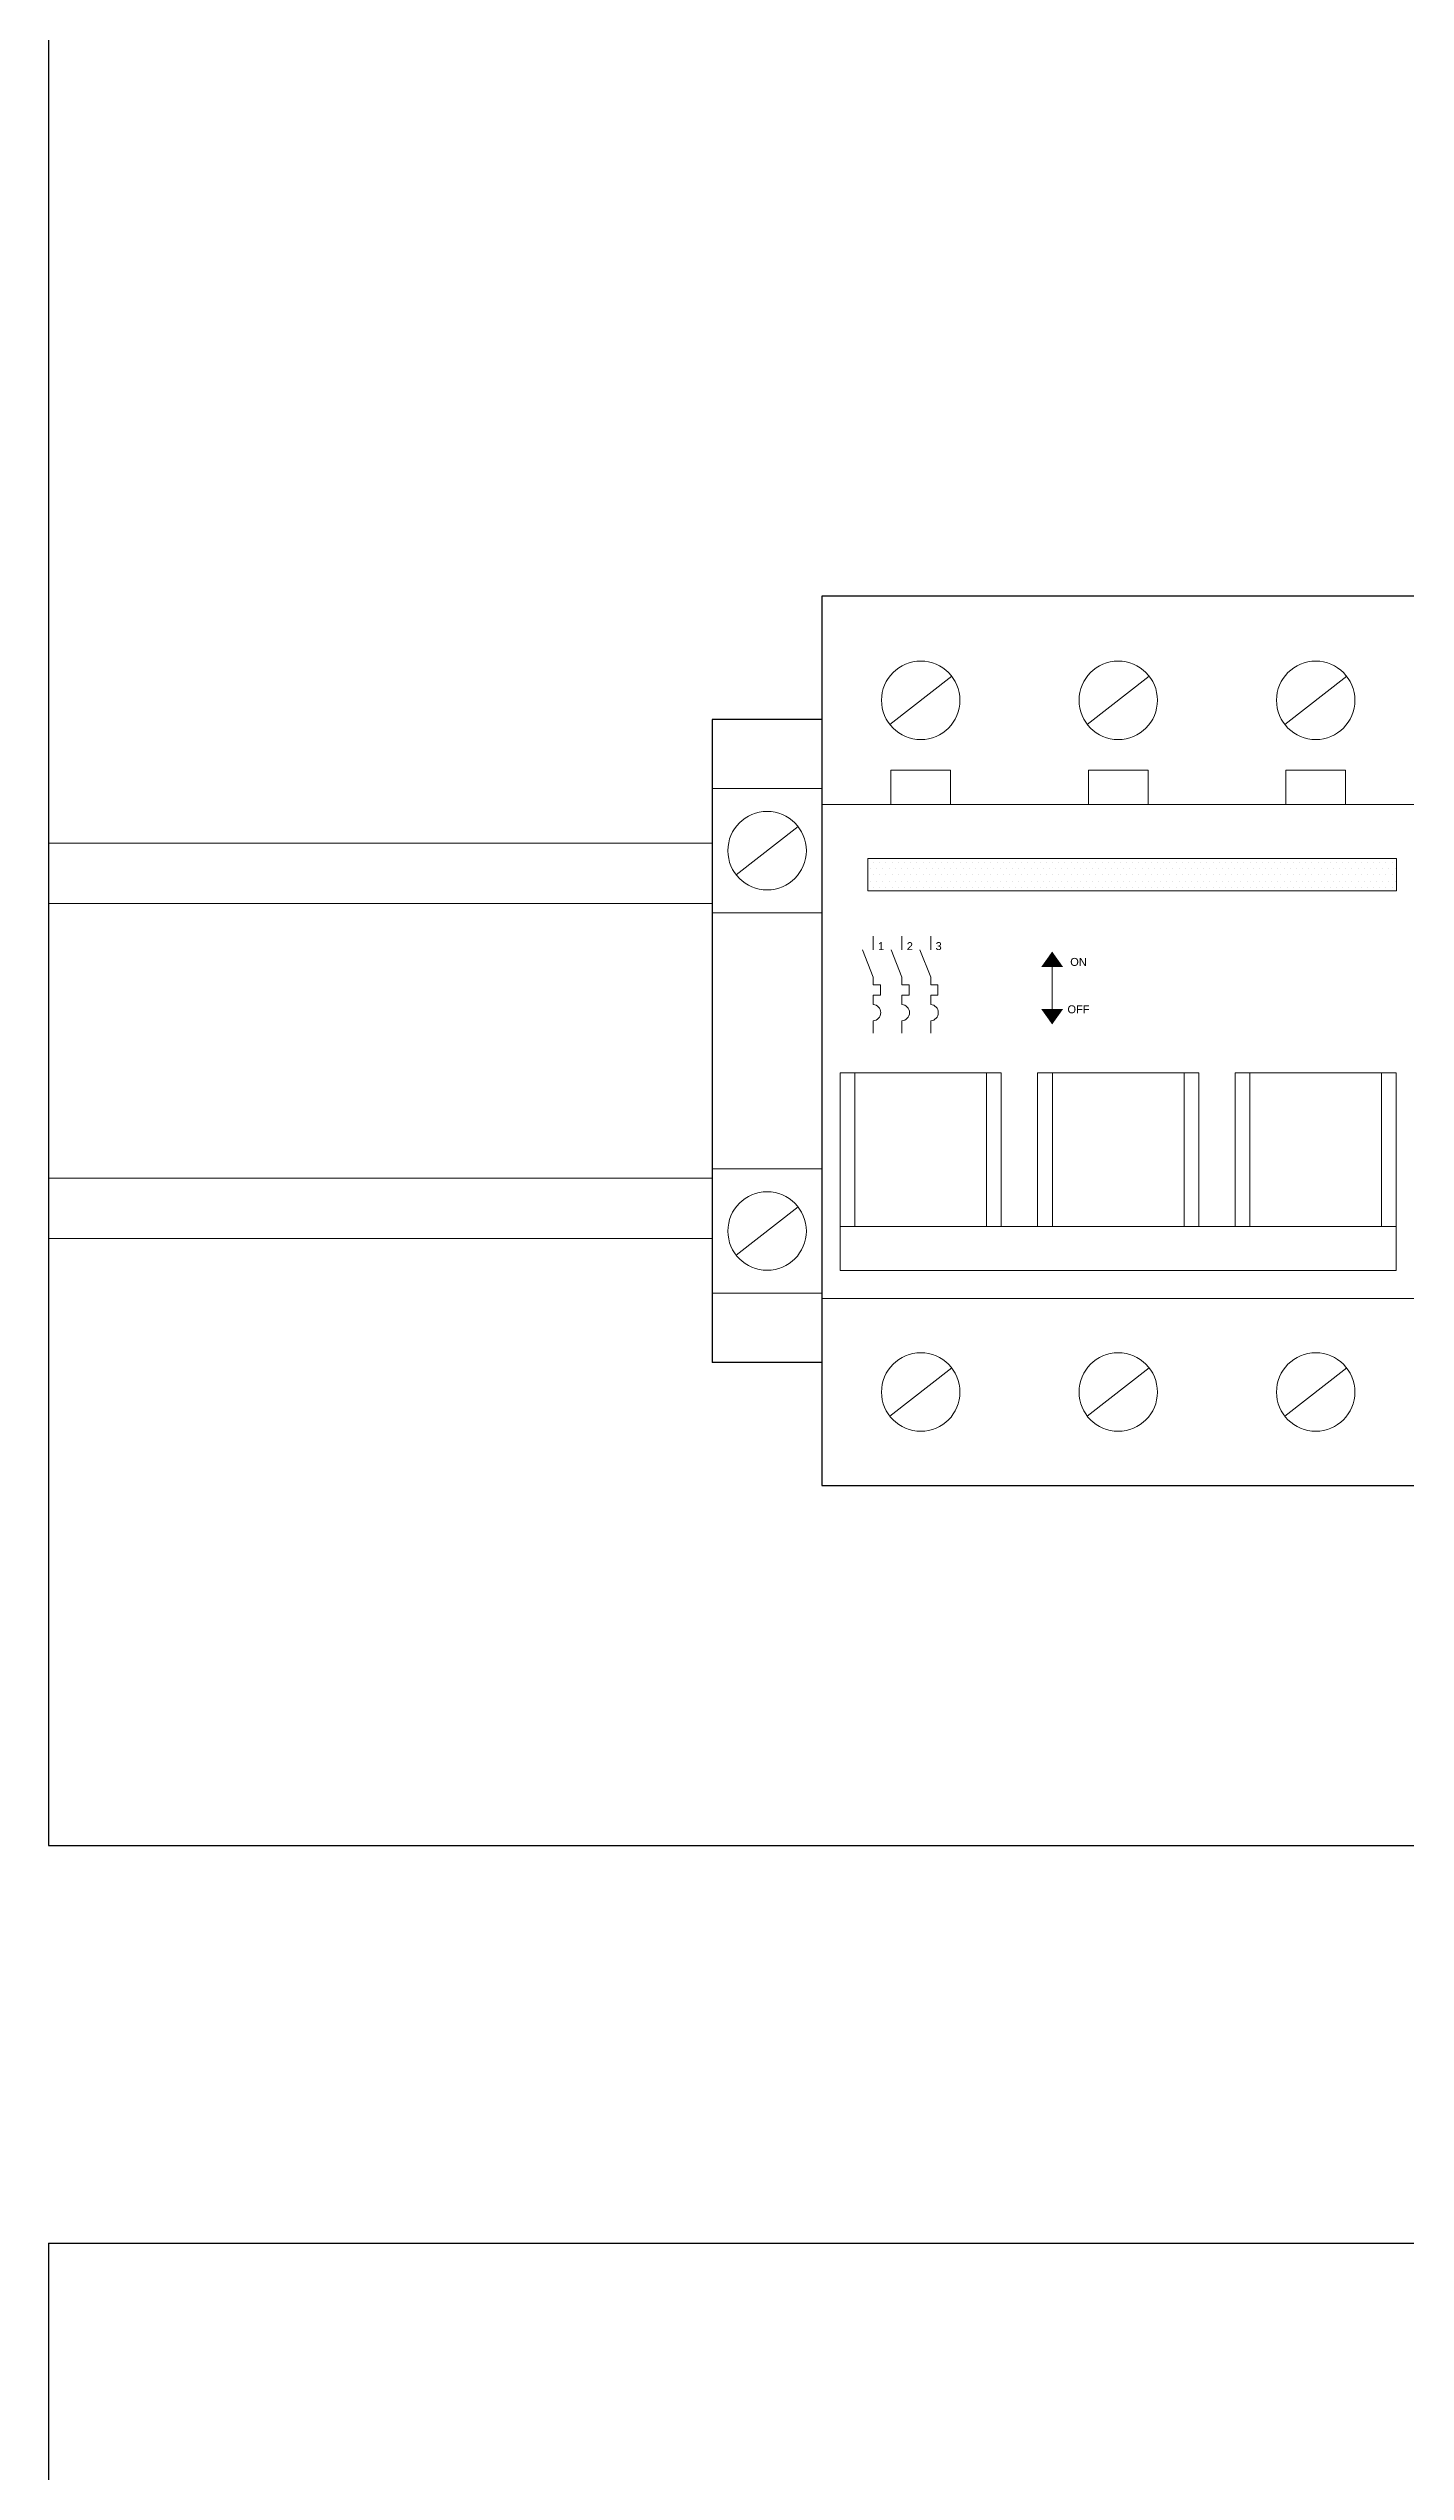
# Model space of a CAD drawing. Header units: millimetres. Extents: x -1335 to 33749, y 2338 to 5277.
# Drawn here: x 30310.8 to 30354.4, y 4474.9 to 4552.6 of the extents above; entities that cross this region are included whole.
import ezdxf
from ezdxf.enums import TextEntityAlignment as Align

# ---------------------------------------------------------------- set-up
doc = ezdxf.new("R2010")
doc.units = ezdxf.units.MM
doc.layers.add('01', color=6, linetype='Continuous', lineweight=20)
doc.layers.add('02', color=1, linetype='Continuous', lineweight=20)
doc.layers.add('03', color=141, linetype='Continuous')
doc.styles.add('T', font='arial.ttf')

# ---------------------------------------------------------------- blocks, each defined once
blk = doc.blocks.new('*X127')
at = {"color": 0}
for p, q in [((56.1234, 56.8069), (56.1234, 56.8069)), ((56.1262, 56.8125), (56.1262, 56.8125)), ((56.1291, 56.8069), (56.1291, 56.8069)), ((56.1319, 56.8125), (56.1319, 56.8125)), ((56.1347, 56.8069), (56.1347, 56.8069)), ((56.1375, 56.8125), (56.1375, 56.8125)), ((56.1403, 56.8069), (56.1403, 56.8069)), ((56.1431, 56.8125), (56.1431, 56.8125)), ((56.1459, 56.8069), (56.1459, 56.8069)), ((56.1488, 56.8125), (56.1488, 56.8125)), ((56.1516, 56.8069), (56.1516, 56.8069)), ((56.1544, 56.8125), (56.1544, 56.8125)), ((56.1572, 56.8069), (56.1572, 56.8069)), ((56.16, 56.8125), (56.16, 56.8125)), ((56.1628, 56.8069), (56.1628, 56.8069)), ((56.1656, 56.8125), (56.1656, 56.8125)), ((56.1684, 56.8069), (56.1684, 56.8069)), ((56.1713, 56.8125), (56.1713, 56.8125)), ((56.1741, 56.8069), (56.1741, 56.8069)), ((56.1769, 56.8125), (56.1769, 56.8125)), ((56.1797, 56.8069), (56.1797, 56.8069)), ((56.1825, 56.8125), (56.1825, 56.8125)), ((56.1853, 56.8069), (56.1853, 56.8069)), ((56.1881, 56.8125), (56.1881, 56.8125)), ((56.1909, 56.8069), (56.1909, 56.8069)), ((56.1938, 56.8125), (56.1938, 56.8125)), ((56.1966, 56.8069), (56.1966, 56.8069)), ((56.1994, 56.8125), (56.1994, 56.8125)), ((56.2022, 56.8069), (56.2022, 56.8069)), ((56.205, 56.8125), (56.205, 56.8125)), ((56.2078, 56.8069), (56.2078, 56.8069)), ((56.2106, 56.8125), (56.2106, 56.8125)), ((56.2134, 56.8069), (56.2134, 56.8069)), ((56.2163, 56.8125), (56.2163, 56.8125)), ((56.2191, 56.8069), (56.2191, 56.8069)), ((56.2219, 56.8125), (56.2219, 56.8125)), ((56.2247, 56.8069), (56.2247, 56.8069)), ((56.2275, 56.8125), (56.2275, 56.8125)), ((56.2303, 56.8069), (56.2303, 56.8069)), ((56.2331, 56.8125), (56.2331, 56.8125)), ((56.2359, 56.8069), (56.2359, 56.8069)), ((56.2388, 56.8125), (56.2388, 56.8125)), ((56.2416, 56.8069), (56.2416, 56.8069)), ((56.2444, 56.8125), (56.2444, 56.8125)), ((56.2472, 56.8069), (56.2472, 56.8069)), ((56.25, 56.8125), (56.25, 56.8125)), ((56.2528, 56.8069), (56.2528, 56.8069)), ((56.2556, 56.8125), (56.2556, 56.8125)), ((56.2584, 56.8069), (56.2584, 56.8069)), ((56.2613, 56.8125), (56.2613, 56.8125)), ((56.2641, 56.8069), (56.2641, 56.8069)), ((56.2669, 56.8125), (56.2669, 56.8125)), ((56.2697, 56.8069), (56.2697, 56.8069)), ((56.2725, 56.8125), (56.2725, 56.8125)), ((56.2753, 56.8069), (56.2753, 56.8069)), ((56.2781, 56.8125), (56.2781, 56.8125)), ((56.2809, 56.8069), (56.2809, 56.8069)), ((56.2838, 56.8125), (56.2838, 56.8125)), ((56.2866, 56.8069), (56.2866, 56.8069)), ((56.2894, 56.8125), (56.2894, 56.8125)), ((56.2922, 56.8069), (56.2922, 56.8069)), ((56.295, 56.8125), (56.295, 56.8125)), ((56.2978, 56.8069), (56.2978, 56.8069)), ((56.3006, 56.8125), (56.3006, 56.8125)), ((56.3034, 56.8069), (56.3034, 56.8069)), ((56.3063, 56.8125), (56.3063, 56.8125)), ((56.3091, 56.8069), (56.3091, 56.8069)), ((56.3119, 56.8125), (56.3119, 56.8125)), ((56.3147, 56.8069), (56.3147, 56.8069)), ((56.3175, 56.8125), (56.3175, 56.8125)), ((56.3203, 56.8069), (56.3203, 56.8069)), ((56.3231, 56.8125), (56.3231, 56.8125)), ((56.3259, 56.8069), (56.3259, 56.8069)), ((56.3288, 56.8125), (56.3288, 56.8125)), ((56.3316, 56.8069), (56.3316, 56.8069)), ((56.3344, 56.8125), (56.3344, 56.8125)), ((56.3372, 56.8069), (56.3372, 56.8069)), ((56.34, 56.8125), (56.34, 56.8125)), ((56.3428, 56.8069), (56.3428, 56.8069)), ((56.3456, 56.8125), (56.3456, 56.8125)), ((56.3484, 56.8069), (56.3484, 56.8069)), ((56.3513, 56.8125), (56.3513, 56.8125)), ((56.3541, 56.8069), (56.3541, 56.8069)), ((56.3569, 56.8125), (56.3569, 56.8125)), ((56.3597, 56.8069), (56.3597, 56.8069)), ((56.3625, 56.8125), (56.3625, 56.8125)), ((56.3653, 56.8069), (56.3653, 56.8069)), ((56.3681, 56.8125), (56.3681, 56.8125)), ((56.3709, 56.8069), (56.3709, 56.8069)), ((56.3738, 56.8125), (56.3738, 56.8125)), ((56.3766, 56.8069), (56.3766, 56.8069)), ((56.3794, 56.8125), (56.3794, 56.8125)), ((56.3822, 56.8069), (56.3822, 56.8069)), ((56.385, 56.8125), (56.385, 56.8125)), ((56.3878, 56.8069), (56.3878, 56.8069)), ((56.3906, 56.8125), (56.3906, 56.8125)), ((56.3934, 56.8069), (56.3934, 56.8069)), ((56.3963, 56.8125), (56.3963, 56.8125)), ((56.3991, 56.8069), (56.3991, 56.8069)), ((56.4019, 56.8125), (56.4019, 56.8125)), ((56.4047, 56.8069), (56.4047, 56.8069)), ((56.4075, 56.8125), (56.4075, 56.8125)), ((56.4103, 56.8069), (56.4103, 56.8069)), ((56.4131, 56.8125), (56.4131, 56.8125)), ((56.4159, 56.8069), (56.4159, 56.8069)), ((56.4188, 56.8125), (56.4188, 56.8125)), ((56.4216, 56.8069), (56.4216, 56.8069)), ((56.4244, 56.8125), (56.4244, 56.8125)), ((56.4272, 56.8069), (56.4272, 56.8069)), ((56.43, 56.8125), (56.43, 56.8125)), ((56.4328, 56.8069), (56.4328, 56.8069)), ((56.4356, 56.8125), (56.4356, 56.8125)), ((56.4384, 56.8069), (56.4384, 56.8069)), ((56.4413, 56.8125), (56.4413, 56.8125)), ((56.4441, 56.8069), (56.4441, 56.8069)), ((56.4469, 56.8125), (56.4469, 56.8125)), ((56.4497, 56.8069), (56.4497, 56.8069)), ((56.4525, 56.8125), (56.4525, 56.8125)), ((56.4553, 56.8069), (56.4553, 56.8069)), ((56.4581, 56.8125), (56.4581, 56.8125)), ((56.4609, 56.8069), (56.4609, 56.8069)), ((56.4638, 56.8125), (56.4638, 56.8125)), ((56.4666, 56.8069), (56.4666, 56.8069)), ((56.4694, 56.8125), (56.4694, 56.8125)), ((56.4722, 56.8069), (56.4722, 56.8069)), ((56.475, 56.8125), (56.475, 56.8125)), ((56.4778, 56.8069), (56.4778, 56.8069)), ((56.4806, 56.8125), (56.4806, 56.8125)), ((56.4834, 56.8069), (56.4834, 56.8069)), ((56.4863, 56.8125), (56.4863, 56.8125)), ((56.4891, 56.8069), (56.4891, 56.8069)), ((56.4919, 56.8125), (56.4919, 56.8125)), ((56.4947, 56.8069), (56.4947, 56.8069)), ((56.4975, 56.8125), (56.4975, 56.8125)), ((56.5003, 56.8069), (56.5003, 56.8069)), ((56.5031, 56.8125), (56.5031, 56.8125)), ((56.5059, 56.8069), (56.5059, 56.8069)), ((56.5088, 56.8125), (56.5088, 56.8125)), ((56.5116, 56.8069), (56.5116, 56.8069)), ((56.5144, 56.8125), (56.5144, 56.8125)), ((56.5172, 56.8069), (56.5172, 56.8069)), ((56.52, 56.8125), (56.52, 56.8125)), ((56.5228, 56.8069), (56.5228, 56.8069)), ((56.5256, 56.8125), (56.5256, 56.8125)), ((56.5284, 56.8069), (56.5284, 56.8069)), ((56.5313, 56.8125), (56.5313, 56.8125)), ((56.5341, 56.8069), (56.5341, 56.8069)), ((56.5369, 56.8125), (56.5369, 56.8125)), ((56.5397, 56.8069), (56.5397, 56.8069)), ((56.5425, 56.8125), (56.5425, 56.8125)), ((56.5453, 56.8069), (56.5453, 56.8069)), ((56.5481, 56.8125), (56.5481, 56.8125)), ((56.5509, 56.8069), (56.5509, 56.8069)), ((56.5538, 56.8125), (56.5538, 56.8125)), ((56.5566, 56.8069), (56.5566, 56.8069)), ((56.5594, 56.8125), (56.5594, 56.8125)), ((56.5622, 56.8069), (56.5622, 56.8069)), ((56.565, 56.8125), (56.565, 56.8125)), ((56.5678, 56.8069), (56.5678, 56.8069)), ((56.5706, 56.8125), (56.5706, 56.8125)), ((56.5734, 56.8069), (56.5734, 56.8069)), ((56.5763, 56.8125), (56.5763, 56.8125)), ((56.5791, 56.8069), (56.5791, 56.8069)), ((56.5819, 56.8125), (56.5819, 56.8125)), ((56.5847, 56.8069), (56.5847, 56.8069)), ((56.5875, 56.8125), (56.5875, 56.8125)), ((56.5903, 56.8069), (56.5903, 56.8069)), ((56.5931, 56.8125), (56.5931, 56.8125)), ((56.5959, 56.8069), (56.5959, 56.8069)), ((56.5988, 56.8125), (56.5988, 56.8125)), ((56.6016, 56.8069), (56.6016, 56.8069)), ((56.1234, 56.7956), (56.1234, 56.7956)), ((56.1262, 56.8013), (56.1262, 56.8013)), ((56.1262, 56.79), (56.1262, 56.79)), ((56.1291, 56.7956), (56.1291, 56.7956)), ((56.1319, 56.8013), (56.1319, 56.8013)), ((56.1319, 56.79), (56.1319, 56.79)), ((56.1347, 56.7956), (56.1347, 56.7956)), ((56.1375, 56.8013), (56.1375, 56.8013)), ((56.1375, 56.79), (56.1375, 56.79)), ((56.1403, 56.7956), (56.1403, 56.7956)), ((56.1431, 56.8013), (56.1431, 56.8013)), ((56.1431, 56.79), (56.1431, 56.79)), ((56.1459, 56.7956), (56.1459, 56.7956)), ((56.1488, 56.8013), (56.1488, 56.8013)), ((56.1488, 56.79), (56.1488, 56.79)), ((56.1516, 56.7956), (56.1516, 56.7956)), ((56.1544, 56.8013), (56.1544, 56.8013)), ((56.1544, 56.79), (56.1544, 56.79)), ((56.1572, 56.7956), (56.1572, 56.7956)), ((56.16, 56.8013), (56.16, 56.8013)), ((56.16, 56.79), (56.16, 56.79)), ((56.1628, 56.7956), (56.1628, 56.7956)), ((56.1656, 56.8013), (56.1656, 56.8013)), ((56.1656, 56.79), (56.1656, 56.79)), ((56.1684, 56.7956), (56.1684, 56.7956)), ((56.1713, 56.8013), (56.1713, 56.8013)), ((56.1713, 56.79), (56.1713, 56.79)), ((56.1741, 56.7956), (56.1741, 56.7956)), ((56.1769, 56.8013), (56.1769, 56.8013)), ((56.1769, 56.79), (56.1769, 56.79)), ((56.1797, 56.7956), (56.1797, 56.7956)), ((56.1825, 56.8013), (56.1825, 56.8013)), ((56.1825, 56.79), (56.1825, 56.79)), ((56.1853, 56.7956), (56.1853, 56.7956)), ((56.1881, 56.8013), (56.1881, 56.8013)), ((56.1881, 56.79), (56.1881, 56.79)), ((56.1909, 56.7956), (56.1909, 56.7956)), ((56.1938, 56.8013), (56.1938, 56.8013)), ((56.1938, 56.79), (56.1938, 56.79)), ((56.1966, 56.7956), (56.1966, 56.7956)), ((56.1994, 56.8013), (56.1994, 56.8013)), ((56.1994, 56.79), (56.1994, 56.79)), ((56.2022, 56.7956), (56.2022, 56.7956)), ((56.205, 56.8013), (56.205, 56.8013)), ((56.205, 56.79), (56.205, 56.79)), ((56.2078, 56.7956), (56.2078, 56.7956)), ((56.2106, 56.8013), (56.2106, 56.8013)), ((56.2106, 56.79), (56.2106, 56.79)), ((56.2134, 56.7956), (56.2134, 56.7956)), ((56.2163, 56.8013), (56.2163, 56.8013)), ((56.2163, 56.79), (56.2163, 56.79)), ((56.2191, 56.7956), (56.2191, 56.7956)), ((56.2219, 56.8013), (56.2219, 56.8013)), ((56.2219, 56.79), (56.2219, 56.79)), ((56.2247, 56.7956), (56.2247, 56.7956)), ((56.2275, 56.8013), (56.2275, 56.8013)), ((56.2275, 56.79), (56.2275, 56.79)), ((56.2303, 56.7956), (56.2303, 56.7956)), ((56.2331, 56.8013), (56.2331, 56.8013)), ((56.2331, 56.79), (56.2331, 56.79)), ((56.2359, 56.7956), (56.2359, 56.7956)), ((56.2388, 56.8013), (56.2388, 56.8013)), ((56.2388, 56.79), (56.2388, 56.79)), ((56.2416, 56.7956), (56.2416, 56.7956)), ((56.2444, 56.8013), (56.2444, 56.8013)), ((56.2444, 56.79), (56.2444, 56.79)), ((56.2472, 56.7956), (56.2472, 56.7956)), ((56.25, 56.8013), (56.25, 56.8013)), ((56.25, 56.79), (56.25, 56.79)), ((56.2528, 56.7956), (56.2528, 56.7956)), ((56.2556, 56.8013), (56.2556, 56.8013)), ((56.2556, 56.79), (56.2556, 56.79)), ((56.2584, 56.7956), (56.2584, 56.7956)), ((56.2613, 56.8013), (56.2613, 56.8013)), ((56.2613, 56.79), (56.2613, 56.79)), ((56.2641, 56.7956), (56.2641, 56.7956)), ((56.2669, 56.8013), (56.2669, 56.8013)), ((56.2669, 56.79), (56.2669, 56.79)), ((56.2697, 56.7956), (56.2697, 56.7956)), ((56.2725, 56.8013), (56.2725, 56.8013)), ((56.2725, 56.79), (56.2725, 56.79)), ((56.2753, 56.7956), (56.2753, 56.7956)), ((56.2781, 56.8013), (56.2781, 56.8013)), ((56.2781, 56.79), (56.2781, 56.79)), ((56.2809, 56.7956), (56.2809, 56.7956)), ((56.2838, 56.8013), (56.2838, 56.8013)), ((56.2838, 56.79), (56.2838, 56.79)), ((56.2866, 56.7956), (56.2866, 56.7956)), ((56.2894, 56.8013), (56.2894, 56.8013)), ((56.2894, 56.79), (56.2894, 56.79)), ((56.2922, 56.7956), (56.2922, 56.7956)), ((56.295, 56.8013), (56.295, 56.8013)), ((56.295, 56.79), (56.295, 56.79)), ((56.2978, 56.7956), (56.2978, 56.7956)), ((56.3006, 56.8013), (56.3006, 56.8013)), ((56.3006, 56.79), (56.3006, 56.79)), ((56.3034, 56.7956), (56.3034, 56.7956)), ((56.3063, 56.8013), (56.3063, 56.8013)), ((56.3063, 56.79), (56.3063, 56.79)), ((56.3091, 56.7956), (56.3091, 56.7956)), ((56.3119, 56.8013), (56.3119, 56.8013)), ((56.3119, 56.79), (56.3119, 56.79)), ((56.3147, 56.7956), (56.3147, 56.7956)), ((56.3175, 56.8013), (56.3175, 56.8013)), ((56.3175, 56.79), (56.3175, 56.79)), ((56.3203, 56.7956), (56.3203, 56.7956)), ((56.3231, 56.8013), (56.3231, 56.8013)), ((56.3231, 56.79), (56.3231, 56.79)), ((56.3259, 56.7956), (56.3259, 56.7956)), ((56.3288, 56.8013), (56.3288, 56.8013)), ((56.3288, 56.79), (56.3288, 56.79)), ((56.3316, 56.7956), (56.3316, 56.7956)), ((56.3344, 56.8013), (56.3344, 56.8013)), ((56.3344, 56.79), (56.3344, 56.79)), ((56.3372, 56.7956), (56.3372, 56.7956)), ((56.34, 56.8013), (56.34, 56.8013)), ((56.34, 56.79), (56.34, 56.79)), ((56.3428, 56.7956), (56.3428, 56.7956)), ((56.3456, 56.8013), (56.3456, 56.8013)), ((56.3456, 56.79), (56.3456, 56.79)), ((56.3484, 56.7956), (56.3484, 56.7956)), ((56.3513, 56.8013), (56.3513, 56.8013)), ((56.3513, 56.79), (56.3513, 56.79)), ((56.3541, 56.7956), (56.3541, 56.7956)), ((56.3569, 56.8013), (56.3569, 56.8013)), ((56.3569, 56.79), (56.3569, 56.79)), ((56.3597, 56.7956), (56.3597, 56.7956)), ((56.3625, 56.8013), (56.3625, 56.8013)), ((56.3625, 56.79), (56.3625, 56.79)), ((56.3653, 56.7956), (56.3653, 56.7956)), ((56.3681, 56.8013), (56.3681, 56.8013)), ((56.3681, 56.79), (56.3681, 56.79)), ((56.3709, 56.7956), (56.3709, 56.7956)), ((56.3738, 56.8013), (56.3738, 56.8013)), ((56.3738, 56.79), (56.3738, 56.79)), ((56.3766, 56.7956), (56.3766, 56.7956)), ((56.3794, 56.8013), (56.3794, 56.8013)), ((56.3794, 56.79), (56.3794, 56.79)), ((56.3822, 56.7956), (56.3822, 56.7956)), ((56.385, 56.8013), (56.385, 56.8013)), ((56.385, 56.79), (56.385, 56.79)), ((56.3878, 56.7956), (56.3878, 56.7956)), ((56.3906, 56.8013), (56.3906, 56.8013)), ((56.3906, 56.79), (56.3906, 56.79)), ((56.3934, 56.7956), (56.3934, 56.7956)), ((56.3963, 56.8013), (56.3963, 56.8013)), ((56.3963, 56.79), (56.3963, 56.79)), ((56.3991, 56.7956), (56.3991, 56.7956)), ((56.4019, 56.8013), (56.4019, 56.8013)), ((56.4019, 56.79), (56.4019, 56.79)), ((56.4047, 56.7956), (56.4047, 56.7956)), ((56.4075, 56.8013), (56.4075, 56.8013)), ((56.4075, 56.79), (56.4075, 56.79)), ((56.4103, 56.7956), (56.4103, 56.7956)), ((56.4131, 56.8013), (56.4131, 56.8013)), ((56.4131, 56.79), (56.4131, 56.79)), ((56.4159, 56.7956), (56.4159, 56.7956)), ((56.4188, 56.8013), (56.4188, 56.8013)), ((56.4188, 56.79), (56.4188, 56.79)), ((56.4216, 56.7956), (56.4216, 56.7956)), ((56.4244, 56.8013), (56.4244, 56.8013)), ((56.4244, 56.79), (56.4244, 56.79)), ((56.4272, 56.7956), (56.4272, 56.7956)), ((56.43, 56.8013), (56.43, 56.8013)), ((56.43, 56.79), (56.43, 56.79)), ((56.4328, 56.7956), (56.4328, 56.7956)), ((56.4356, 56.8013), (56.4356, 56.8013)), ((56.4356, 56.79), (56.4356, 56.79)), ((56.4384, 56.7956), (56.4384, 56.7956)), ((56.4413, 56.8013), (56.4413, 56.8013)), ((56.4413, 56.79), (56.4413, 56.79)), ((56.4441, 56.7956), (56.4441, 56.7956)), ((56.4469, 56.8013), (56.4469, 56.8013)), ((56.4469, 56.79), (56.4469, 56.79)), ((56.4497, 56.7956), (56.4497, 56.7956)), ((56.4525, 56.8013), (56.4525, 56.8013)), ((56.4525, 56.79), (56.4525, 56.79)), ((56.4553, 56.7956), (56.4553, 56.7956)), ((56.4581, 56.8013), (56.4581, 56.8013)), ((56.4581, 56.79), (56.4581, 56.79)), ((56.4609, 56.7956), (56.4609, 56.7956)), ((56.4638, 56.8013), (56.4638, 56.8013)), ((56.4638, 56.79), (56.4638, 56.79)), ((56.4666, 56.7956), (56.4666, 56.7956)), ((56.4694, 56.8013), (56.4694, 56.8013)), ((56.4694, 56.79), (56.4694, 56.79)), ((56.4722, 56.7956), (56.4722, 56.7956)), ((56.475, 56.8013), (56.475, 56.8013)), ((56.475, 56.79), (56.475, 56.79)), ((56.4778, 56.7956), (56.4778, 56.7956)), ((56.4806, 56.8013), (56.4806, 56.8013)), ((56.4806, 56.79), (56.4806, 56.79)), ((56.4834, 56.7956), (56.4834, 56.7956)), ((56.4863, 56.8013), (56.4863, 56.8013)), ((56.4863, 56.79), (56.4863, 56.79)), ((56.4891, 56.7956), (56.4891, 56.7956)), ((56.4919, 56.8013), (56.4919, 56.8013)), ((56.4919, 56.79), (56.4919, 56.79)), ((56.4947, 56.7956), (56.4947, 56.7956)), ((56.4975, 56.8013), (56.4975, 56.8013)), ((56.4975, 56.79), (56.4975, 56.79)), ((56.5003, 56.7956), (56.5003, 56.7956)), ((56.5031, 56.8013), (56.5031, 56.8013)), ((56.5031, 56.79), (56.5031, 56.79)), ((56.5059, 56.7956), (56.5059, 56.7956)), ((56.5088, 56.8013), (56.5088, 56.8013)), ((56.5088, 56.79), (56.5088, 56.79)), ((56.5116, 56.7956), (56.5116, 56.7956)), ((56.5144, 56.8013), (56.5144, 56.8013)), ((56.5144, 56.79), (56.5144, 56.79)), ((56.5172, 56.7956), (56.5172, 56.7956)), ((56.52, 56.8013), (56.52, 56.8013)), ((56.52, 56.79), (56.52, 56.79)), ((56.5228, 56.7956), (56.5228, 56.7956)), ((56.5256, 56.8013), (56.5256, 56.8013)), ((56.5256, 56.79), (56.5256, 56.79)), ((56.5284, 56.7956), (56.5284, 56.7956)), ((56.5313, 56.8013), (56.5313, 56.8013)), ((56.5313, 56.79), (56.5313, 56.79)), ((56.5341, 56.7956), (56.5341, 56.7956)), ((56.5369, 56.8013), (56.5369, 56.8013)), ((56.5369, 56.79), (56.5369, 56.79)), ((56.5397, 56.7956), (56.5397, 56.7956)), ((56.5425, 56.8013), (56.5425, 56.8013)), ((56.5425, 56.79), (56.5425, 56.79)), ((56.5453, 56.7956), (56.5453, 56.7956)), ((56.5481, 56.8013), (56.5481, 56.8013)), ((56.5481, 56.79), (56.5481, 56.79)), ((56.5509, 56.7956), (56.5509, 56.7956)), ((56.5538, 56.8013), (56.5538, 56.8013)), ((56.5538, 56.79), (56.5538, 56.79)), ((56.5566, 56.7956), (56.5566, 56.7956)), ((56.5594, 56.8013), (56.5594, 56.8013)), ((56.5594, 56.79), (56.5594, 56.79)), ((56.5622, 56.7956), (56.5622, 56.7956)), ((56.565, 56.8013), (56.565, 56.8013)), ((56.565, 56.79), (56.565, 56.79)), ((56.5678, 56.7956), (56.5678, 56.7956)), ((56.5706, 56.8013), (56.5706, 56.8013)), ((56.5706, 56.79), (56.5706, 56.79)), ((56.5734, 56.7956), (56.5734, 56.7956)), ((56.5763, 56.8013), (56.5763, 56.8013)), ((56.5763, 56.79), (56.5763, 56.79)), ((56.5791, 56.7956), (56.5791, 56.7956)), ((56.5819, 56.8013), (56.5819, 56.8013)), ((56.5819, 56.79), (56.5819, 56.79)), ((56.5847, 56.7956), (56.5847, 56.7956)), ((56.5875, 56.8013), (56.5875, 56.8013)), ((56.5875, 56.79), (56.5875, 56.79)), ((56.5903, 56.7956), (56.5903, 56.7956)), ((56.5931, 56.8013), (56.5931, 56.8013)), ((56.5931, 56.79), (56.5931, 56.79)), ((56.5959, 56.7956), (56.5959, 56.7956)), ((56.5988, 56.8013), (56.5988, 56.8013)), ((56.5988, 56.79), (56.5988, 56.79)), ((56.6016, 56.7956), (56.6016, 56.7956))]:
    blk.add_line(p, q, dxfattribs=at)

msp = doc.modelspace()

# ---------------------------------------------------------------- linework, layer by layer
at = {"layer": '01', "color": 8}
for p, q in [((30337.819, 4530.889), (30339.806, 4532.434)), ((30344.154, 4530.889), (30346.14, 4532.434)), ((30350.488, 4530.889), (30352.474, 4532.434)), ((30337.857, 4529.428), (30337.857, 4528.324)), ((30338.813, 4529.428), (30337.857, 4529.428)), ((30338.813, 4529.428), (30339.768, 4529.428)), ((30339.768, 4529.428), (30339.768, 4528.324)), ((30345.147, 4529.428), (30344.192, 4529.428)), ((30344.192, 4529.428), (30344.192, 4528.324)), ((30345.147, 4529.428), (30346.102, 4529.428)), ((30346.102, 4529.428), (30346.102, 4528.324)), ((30351.481, 4529.428), (30350.526, 4529.428)), ((30350.526, 4529.428), (30350.526, 4528.324)), ((30351.481, 4529.428), (30352.436, 4529.428)), ((30352.436, 4529.428), (30352.436, 4528.324)), ((30335.645, 4528.832), (30332.126, 4528.832)), ((30332.893, 4526.07), (30334.879, 4527.615)), ((30335.645, 4524.853), (30332.126, 4524.853)), ((30337.288, 4524.108), (30337.288, 4523.67)), ((30338.21, 4524.108), (30338.21, 4523.67)), ((30339.133, 4524.108), (30339.133, 4523.67)), ((30336.942, 4523.67), (30337.288, 4522.793)), ((30337.864, 4523.67), (30338.21, 4522.793)), ((30338.786, 4523.67), (30339.133, 4522.793)), ((30343.028, 4523.114), (30343.028, 4521.769)), ((30337.288, 4522.793), (30337.288, 4522.539)), ((30337.288, 4522.539), (30337.519, 4522.539)), ((30337.288, 4522.216), (30337.288, 4521.916)), ((30337.519, 4522.216), (30337.288, 4522.216)), ((30337.519, 4522.539), (30337.519, 4522.216)), ((30338.21, 4522.793), (30338.21, 4522.539)), ((30338.21, 4522.539), (30338.441, 4522.539)), ((30338.21, 4522.216), (30338.21, 4521.916)), ((30338.441, 4522.216), (30338.21, 4522.216)), ((30338.441, 4522.539), (30338.441, 4522.216)), ((30339.133, 4522.793), (30339.133, 4522.539)), ((30339.133, 4522.539), (30339.363, 4522.539)), ((30339.363, 4522.216), (30339.133, 4522.216)), ((30339.133, 4522.216), (30339.133, 4521.916)), ((30339.363, 4522.539), (30339.363, 4522.216)), ((30337.288, 4521.386), (30337.288, 4520.994)), ((30338.21, 4521.386), (30338.21, 4520.994)), ((30339.133, 4521.386), (30339.133, 4520.994)), ((30336.701, 4519.725), (30336.229, 4519.725)), ((30336.229, 4519.725), (30336.229, 4514.798)), ((30336.701, 4519.725), (30340.924, 4519.725)), ((30336.701, 4514.798), (30336.701, 4519.725)), ((30340.924, 4519.725), (30341.396, 4519.725)), ((30340.924, 4519.725), (30340.924, 4514.798)), ((30341.396, 4519.725), (30341.396, 4514.798)), ((30343.035, 4519.725), (30342.563, 4519.725)), ((30342.563, 4519.725), (30342.563, 4514.798)), ((30343.035, 4519.725), (30347.258, 4519.725)), ((30343.035, 4514.798), (30343.035, 4519.725)), ((30347.258, 4519.725), (30347.731, 4519.725)), ((30347.258, 4519.725), (30347.258, 4514.798)), ((30347.731, 4519.725), (30347.731, 4514.798)), ((30349.37, 4519.725), (30348.897, 4519.725)), ((30348.897, 4519.725), (30348.897, 4514.798)), ((30349.37, 4519.725), (30353.593, 4519.725)), ((30349.37, 4514.798), (30349.37, 4519.725)), ((30353.593, 4519.725), (30354.065, 4519.725)), ((30353.593, 4519.725), (30353.593, 4514.798)), ((30354.065, 4519.725), (30354.065, 4514.798)), ((30335.645, 4516.642), (30332.126, 4516.642)), ((30332.893, 4513.88), (30334.879, 4515.424)), ((30336.229, 4514.798), (30354.065, 4514.798)), ((30336.229, 4514.798), (30336.229, 4513.391)), ((30336.701, 4514.798), (30340.924, 4514.798)), ((30343.035, 4514.798), (30347.258, 4514.798)), ((30349.37, 4514.798), (30353.593, 4514.798)), ((30354.065, 4514.798), (30354.065, 4513.391)), ((30354.065, 4513.391), (30336.229, 4513.391)), ((30336.701, 4513.391), (30340.924, 4513.391)), ((30343.035, 4513.391), (30347.258, 4513.391)), ((30349.37, 4513.391), (30353.593, 4513.391)), ((30335.645, 4512.662), (30332.126, 4512.662)), ((30337.819, 4508.719), (30339.806, 4510.264)), ((30344.154, 4508.719), (30346.14, 4510.264)), ((30350.488, 4508.719), (30352.474, 4510.264))]:
    msp.add_line(p, q, dxfattribs=at)
msp.add_lwpolyline([(30337.12, 4526.587), (30337.12, 4525.552), (30354.077, 4525.552), (30354.077, 4526.587)], close=True, dxfattribs=at)
for points in [[(30343.028, 4523.61, 0, 0.704, 0), (30343.028, 4523.114, 0.704, 0.704, 0)], [(30343.028, 4521.273, 0, 0.704, 0), (30343.028, 4521.769, 0.704, 0.704, 0)]]:
    msp.add_lwpolyline(points, format="xyseb", dxfattribs=at)
for centre in [(30338.813, 4531.662), (30345.147, 4531.662), (30351.481, 4531.662), (30333.886, 4526.843), (30333.886, 4514.652), (30338.813, 4509.492), (30345.147, 4509.492), (30351.481, 4509.492)]:
    msp.add_circle(centre, 1.258, dxfattribs=at)
for centre in [(30337.265, 4521.651), (30338.187, 4521.651), (30339.11, 4521.651)]:
    msp.add_arc(centre, 0.266, 274.94248, 85.05752, dxfattribs=at)
at = {"layer": '02', "color": 8}
for p, q in [((30341.98, 4528.324), (30335.645, 4528.324)), ((30348.314, 4528.324), (30341.98, 4528.324)), ((30354.648, 4528.324), (30348.314, 4528.324)), ((30332.126, 4527.082), (30310.836, 4527.082)), ((30332.126, 4525.146), (30310.836, 4525.146)), ((30332.126, 4516.349), (30310.836, 4516.349)), ((30332.126, 4514.413), (30310.836, 4514.413)), ((30341.98, 4512.488), (30335.645, 4512.488)), ((30348.314, 4512.488), (30341.98, 4512.488)), ((30354.648, 4512.488), (30348.314, 4512.488))]:
    msp.add_line(p, q, dxfattribs=at)
at = {"layer": '03', "color": 2}
for p, q in [((30310.836, 4639.24), (30310.836, 4494.957)), ((30310.836, 4494.957), (30379.458, 4494.957)), ((30310.836, 4482.212), (30379.458, 4482.212)), ((30310.836, 4482.212), (30310.836, 4337.93))]:
    msp.add_line(p, q, dxfattribs=at)
at = {"layer": '03', "color": 8}
for p, q in [((30341.98, 4535), (30335.645, 4535)), ((30335.645, 4535), (30335.645, 4506.495)), ((30348.314, 4535), (30341.98, 4535)), ((30354.648, 4535), (30348.314, 4535)), ((30335.645, 4531.052), (30332.126, 4531.052)), ((30332.126, 4531.052), (30332.126, 4510.443)), ((30335.645, 4510.443), (30332.126, 4510.443)), ((30335.645, 4506.495), (30341.98, 4506.495)), ((30341.98, 4506.495), (30348.314, 4506.495)), ((30348.314, 4506.495), (30354.648, 4506.495))]:
    msp.add_line(p, q, dxfattribs=at)

# ---------------------------------------------------------------- block references
at = {"layer": '01', "color": 8, "xscale": 35.19074821887928, "yscale": 35.19074821887928, "zscale": 35.19074821887928}
msp.add_blockref('*X127', (28362.177, 2527.191), dxfattribs=at)

# ---------------------------------------------------------------- texts
at = {"layer": '01', "color": 8, "style": 'T'}
for s, height, p in [('1', 0.254, (30337.542, 4523.785)), ('2', 0.254, (30338.464, 4523.785)), ('3', 0.254, (30339.387, 4523.785)), ('ON', 0.2538, (30343.873, 4523.278)), ('OFF', 0.2538, (30343.873, 4521.759))]:
    msp.add_text(s, height=height, dxfattribs=at).set_placement(p, align=Align.MIDDLE)

doc.saveas('drawing.dxf')
